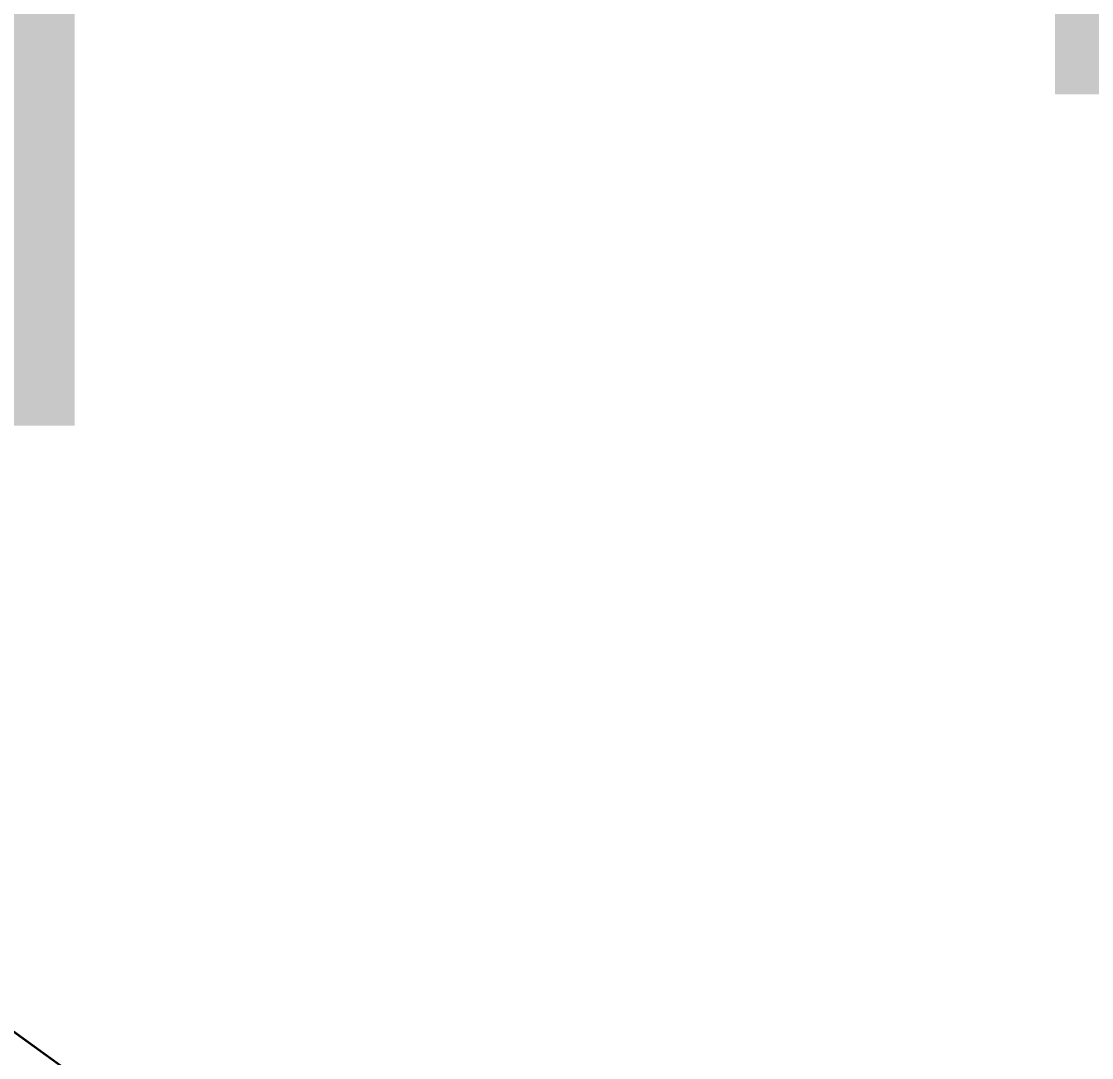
# Model space of a CAD drawing. Header units: metres. Extents: x -2743 to 126, y 13385 to 13916.
# Drawn here: x -1921.776 to -1920.829, y 13647.491 to 13648.407 of the extents above; entities that cross this region are included whole.
import ezdxf

# ---------------------------------------------------------------- set-up
doc = ezdxf.new("R2010")
doc.units = ezdxf.units.M
for name, color, linetype in [('output[1-12]_brd$0$Граница заказа', 7, 'Continuous'), ('output[23]_3_ДЖКХ-25_01840up$0$Газопровод', 7, 'Continuous'), ('output[23]_brd$0$Граница заказа', 7, 'Continuous')]:
    doc.layers.add(name, color=color, linetype=linetype)

msp = doc.modelspace()

# ---------------------------------------------------------------- linework, layer by layer
at = {"layer": 'output[1-12]_brd$0$Граница заказа'}
msp.add_lwpolyline([(-2346.581, 13797.271), (-2166.599, 13756.435), (-2146.461, 13744.448), (-2137.057, 13735.438), (-2116.083, 13730.556), (-2106.947, 13730.964), (-2106.947, 13685.73), (-2024.861, 13668.702), (-2016.466, 13689.267), (-1943.717, 13663.309), (-1875.376, 13614.096), (-1826.303, 13588.476), (-1816.168, 13541.725), (-1765.892, 13527.485), (-1735.115, 13529.544), (-1686.146, 13524.756), (-1676.411, 13564.262), (-1525.599, 13535.005), (-1412.062, 13512.979), (-1427.758, 13454.715), (-1407.548, 13450.243), (-1398.752, 13489.999), (-1344.683, 13479.798), (-1272.603, 13462.997)], dxfattribs=at)
at = {"layer": 'output[23]_brd$0$Граница заказа'}
msp.add_lwpolyline([(-1912.765, 13641.02), (-1943.717, 13663.309), (-2005.475, 13685.345), (-1912.765, 13641.02)], dxfattribs=at)

# ---------------------------------------------------------------- texts
at = {"layer": 'output[23]_3_ДЖКХ-25_01840up$0$Газопровод'}
msp.add_text('d=700ст. P=7атм.', height=1.2, dxfattribs=at).set_placement((-1928.94567, 13648.04969))

doc.saveas('drawing.dxf')
